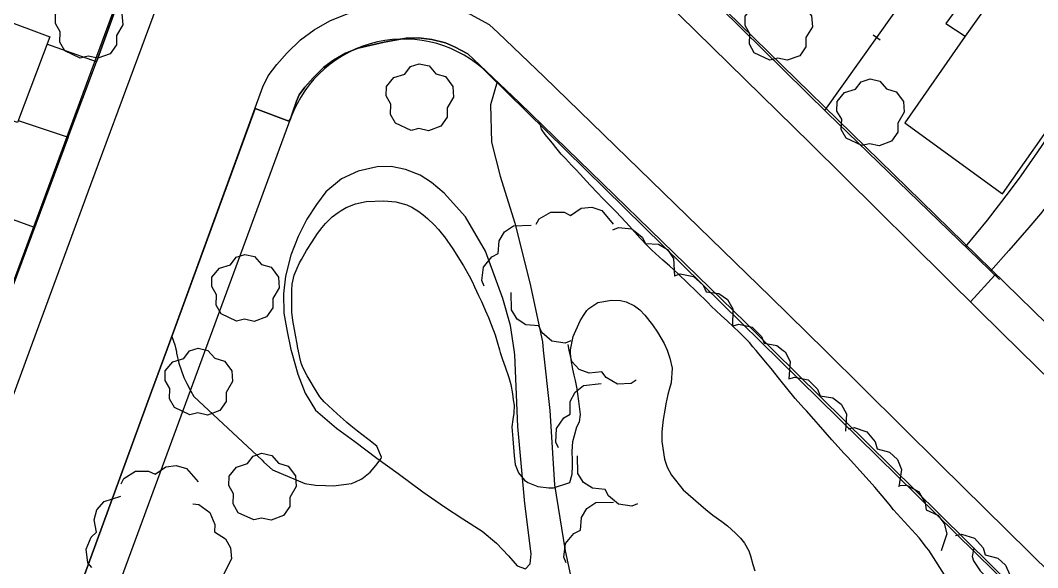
# Model space of a CAD drawing. Extents: x 483350 to 484165, y 4631134 to 4631561.
# Drawn here: x 483947.4 to 484006.6, y 4631484.7 to 4631516.5 of the extents above; entities that cross this region are included whole.
import ezdxf

# ---------------------------------------------------------------- set-up
doc = ezdxf.new("R2010")
doc.units = 0
doc.header["$MEASUREMENT"] = 0
doc.layers.add('1000_corbes', color=35, linetype='Continuous', plot=False)
doc.layers.add('_POUM POLIGON', color=5, linetype='Continuous', lineweight=30)
for name, color, linetype in [('camins', 252, 'Continuous'), ('edificació', 252, 'Continuous'), ('illes', 252, 'Continuous'), ('parcel.les', 252, 'Continuous'), ('topo', 252, 'Continuous'), ('voreres', 252, 'Continuous')]:
    doc.layers.add(name, color=color, linetype=linetype)
doc.layers.add('vegetació_ boscos', color=7, linetype='Continuous', true_color=0x8bb078)
doc.layers.add('vegetació_arbres', color=7, linetype='Continuous', true_color=0x8bb078)

msp = doc.modelspace()

# ---------------------------------------------------------------- linework, layer by layer
at = {"layer": '1000_corbes', "flags": 128}
for points in [[(483990.194, 4631497.33), (483990.003, 4631497.551), (483989.795, 4631497.787), (483989.576, 4631498.022), (483989.232, 4631498.369), (483988.851, 4631498.734), (483988.529, 4631499.035), (483988.157, 4631499.375), (483987.582, 4631499.92), (483987.397, 4631500.097), (483986.725, 4631500.773), (483985.669, 4631501.777), (483985.401, 4631502.023), (483985.143, 4631502.256), (483984.768, 4631502.593), (483984.126, 4631503.171), (483983.858, 4631503.423), (483983.436, 4631503.863), (483983.129, 4631504.209), (483982.812, 4631504.57), (483982.34, 4631505.097), (483982.023, 4631505.426), (483981.542, 4631505.896), (483981.24, 4631506.201), (483980.955, 4631506.5), (483980.553, 4631506.927), (483980.31, 4631507.194), (483979.949, 4631507.595), (483979.703, 4631507.859), (483979.451, 4631508.118), (483979.086, 4631508.507), (483978.848, 4631508.763), (483978.528, 4631509.149), (483978.34, 4631509.388), (483977.908, 4631509.906), (483977.704, 4631510.219), (483977.615, 4631510.514), (483977.58, 4631510.605)], [(483990.194, 4631497.33), (483990.003, 4631497.551), (483989.795, 4631497.787), (483989.576, 4631498.022), (483989.232, 4631498.369), (483988.851, 4631498.734), (483988.529, 4631499.035), (483988.157, 4631499.375), (483987.582, 4631499.92), (483987.397, 4631500.097), (483986.725, 4631500.773), (483985.669, 4631501.777), (483985.401, 4631502.023), (483985.143, 4631502.256), (483984.768, 4631502.593), (483984.126, 4631503.171), (483983.858, 4631503.423), (483983.436, 4631503.863), (483983.129, 4631504.209), (483982.812, 4631504.57), (483982.34, 4631505.097), (483982.023, 4631505.426), (483981.542, 4631505.896), (483981.24, 4631506.201), (483980.955, 4631506.5), (483980.553, 4631506.927), (483980.31, 4631507.194), (483979.949, 4631507.595), (483979.703, 4631507.859), (483979.451, 4631508.118), (483979.086, 4631508.507), (483978.848, 4631508.763), (483978.528, 4631509.149), (483978.34, 4631509.388), (483977.908, 4631509.906), (483977.704, 4631510.219), (483977.615, 4631510.514), (483977.58, 4631510.605)], [(483963.522, 4631497.39), (483963.515, 4631497.425), (483963.489, 4631497.6), (483963.362, 4631498.344), (483963.224, 4631499.076), (483963.17, 4631499.566), (483963.16, 4631499.877), (483963.159, 4631500.318), (483963.16, 4631500.845), (483963.181, 4631501.192), (483963.304, 4631501.722), (483963.47, 4631502.122), (483963.615, 4631502.427), (483963.718, 4631502.631), (483964.017, 4631503.142), (483964.344, 4631503.655), (483964.661, 4631504.139), (483964.921, 4631504.486), (483965.129, 4631504.73), (483965.506, 4631505.101), (483965.849, 4631505.362), (483966.032, 4631505.482), (483966.33, 4631505.645), (483966.867, 4631505.871), (483967.497, 4631506.009), (483968.523, 4631506.049), (483969.218, 4631505.989), (483969.864, 4631505.816), (483970.14, 4631505.68), (483970.547, 4631505.427), (483970.807, 4631505.225), (483971.065, 4631505.009), (483971.449, 4631504.647), (483971.693, 4631504.38), (483971.934, 4631504.086), (483972.047, 4631503.937), (483972.534, 4631503.245), (483973.158, 4631502.253), (483973.482, 4631501.681), (483973.653, 4631501.344), (483973.8, 4631501.029), (483974.035, 4631500.537), (483974.201, 4631500.183), (483974.445, 4631499.63), (483974.613, 4631499.242), (483974.772, 4631498.845), (483974.991, 4631498.239), (483975.111, 4631497.835), (483975.246, 4631497.364)], [(483963.522, 4631497.39), (483963.515, 4631497.425), (483963.489, 4631497.6), (483963.362, 4631498.344), (483963.224, 4631499.076), (483963.17, 4631499.566), (483963.16, 4631499.877), (483963.159, 4631500.318), (483963.16, 4631500.845), (483963.181, 4631501.192), (483963.304, 4631501.722), (483963.47, 4631502.122), (483963.615, 4631502.427), (483963.718, 4631502.631), (483964.017, 4631503.142), (483964.344, 4631503.655), (483964.661, 4631504.139), (483964.921, 4631504.486), (483965.129, 4631504.73), (483965.506, 4631505.101), (483965.849, 4631505.362), (483966.032, 4631505.482), (483966.33, 4631505.645), (483966.867, 4631505.871), (483967.497, 4631506.009), (483968.523, 4631506.049), (483969.218, 4631505.989), (483969.864, 4631505.816), (483970.14, 4631505.68), (483970.547, 4631505.427), (483970.807, 4631505.225), (483971.065, 4631505.009), (483971.449, 4631504.647), (483971.693, 4631504.38), (483971.934, 4631504.086), (483972.047, 4631503.937), (483972.534, 4631503.245), (483973.158, 4631502.253), (483973.482, 4631501.681), (483973.653, 4631501.344), (483973.8, 4631501.029), (483974.035, 4631500.537), (483974.201, 4631500.183), (483974.445, 4631499.63), (483974.613, 4631499.242), (483974.772, 4631498.845), (483974.991, 4631498.239), (483975.111, 4631497.835), (483975.246, 4631497.364)], [(483979.389, 4631497.355), (483979.389, 4631497.379), (483979.53, 4631498.151), (483979.939, 4631499.048), (483980.135, 4631499.367), (483980.335, 4631499.655), (483980.445, 4631499.777), (483980.976, 4631500.116), (483981.77, 4631500.263), (483982.287, 4631500.245), (483982.631, 4631500.166), (483983.116, 4631499.934), (483983.417, 4631499.695), (483983.711, 4631499.387), (483984.154, 4631498.821), (483984.443, 4631498.395), (483984.829, 4631497.735), (483985.008, 4631497.342)], [(483979.389, 4631497.355), (483979.389, 4631497.379), (483979.53, 4631498.151), (483979.939, 4631499.048), (483980.135, 4631499.367), (483980.335, 4631499.655), (483980.445, 4631499.777), (483980.976, 4631500.116), (483981.77, 4631500.263), (483982.287, 4631500.245), (483982.631, 4631500.166), (483983.116, 4631499.934), (483983.417, 4631499.695), (483983.711, 4631499.387), (483984.154, 4631498.821), (483984.443, 4631498.395), (483984.829, 4631497.735), (483985.008, 4631497.342)], [(483956.171, 4631498.154), (483956.351, 4631497.659), (483956.409, 4631497.406)], [(483956.171, 4631498.154), (483956.351, 4631497.659), (483956.409, 4631497.406)], [(483956.409, 4631497.406), (483956.439, 4631497.273), (483956.456, 4631497.166), (483956.579, 4631496.597), (483956.875, 4631495.766), (483957.041, 4631495.412), (483957.274, 4631494.966), (483957.458, 4631494.644), (483961.427, 4631490.952), (483961.538, 4631490.83), (483962.029, 4631490.383), (483963.92, 4631489.59), (483964.537, 4631489.486), (483965.115, 4631489.471), (483965.578, 4631489.459), (483966.633, 4631489.59), (483966.836, 4631489.672), (483967.233, 4631489.863), (483967.712, 4631490.25), (483967.829, 4631490.381), (483968.048, 4631490.636), (483968.358, 4631491.04), (483968.391, 4631491.113), (483968.105, 4631491.763), (483967.635, 4631492.138), (483967.24, 4631492.44), (483966.98, 4631492.642), (483966.602, 4631492.939), (483966.368, 4631493.134), (483966.142, 4631493.337), (483965.803, 4631493.642), (483965.039, 4631494.336), (483964.788, 4631494.643), (483964.484, 4631495.142), (483964.221, 4631495.568), (483964.047, 4631495.853), (483963.82, 4631496.294), (483963.708, 4631496.6), (483963.62, 4631496.921), (483963.522, 4631497.39)], [(483956.409, 4631497.406), (483956.439, 4631497.273), (483956.456, 4631497.166), (483956.579, 4631496.597), (483956.875, 4631495.766), (483957.041, 4631495.412), (483957.274, 4631494.966), (483957.458, 4631494.644), (483961.427, 4631490.952), (483961.538, 4631490.83), (483962.029, 4631490.383), (483963.92, 4631489.59), (483964.537, 4631489.486), (483965.115, 4631489.471), (483965.578, 4631489.459), (483966.633, 4631489.59), (483966.836, 4631489.672), (483967.233, 4631489.863), (483967.712, 4631490.25), (483967.829, 4631490.381), (483968.048, 4631490.636), (483968.358, 4631491.04), (483968.391, 4631491.113), (483968.105, 4631491.763), (483967.635, 4631492.138), (483967.24, 4631492.44), (483966.98, 4631492.642), (483966.602, 4631492.939), (483966.368, 4631493.134), (483966.142, 4631493.337), (483965.803, 4631493.642), (483965.039, 4631494.336), (483964.788, 4631494.643), (483964.484, 4631495.142), (483964.221, 4631495.568), (483964.047, 4631495.853), (483963.82, 4631496.294), (483963.708, 4631496.6), (483963.62, 4631496.921), (483963.522, 4631497.39)], [(483975.246, 4631497.364), (483975.288, 4631497.218), (483975.429, 4631496.801), (483975.584, 4631496.376), (483975.801, 4631495.755), (483975.904, 4631495.361), (483976.001, 4631494.806), (483976.056, 4631494.454), (483976.095, 4631494.145), (483976.091, 4631493.68), (483976.025, 4631493.314), (483975.974, 4631492.887), (483976.033, 4631492.199), (483976.108, 4631491.194), (483976.171, 4631490.691)], [(483975.246, 4631497.364), (483975.288, 4631497.218), (483975.429, 4631496.801), (483975.584, 4631496.376), (483975.801, 4631495.755), (483975.904, 4631495.361), (483976.001, 4631494.806), (483976.056, 4631494.454), (483976.095, 4631494.145), (483976.091, 4631493.68), (483976.025, 4631493.314), (483975.974, 4631492.887), (483976.033, 4631492.199), (483976.108, 4631491.194), (483976.171, 4631490.691)], [(483976.171, 4631490.691), (483976.355, 4631490.213), (483976.709, 4631489.781), (483976.895, 4631489.641), (483977.475, 4631489.425), (483978.131, 4631489.34), (483978.389, 4631489.329), (483979.352, 4631489.657), (483979.486, 4631490.139), (483979.501, 4631490.61), (483979.491, 4631490.947), (483979.476, 4631491.456), (483979.516, 4631492.039), (483979.608, 4631492.392), (483979.758, 4631492.881), (483979.901, 4631493.183), (483979.973, 4631493.598), (483979.928, 4631493.907), (483979.869, 4631494.391), (483979.816, 4631494.81), (483979.772, 4631495.108), (483979.676, 4631495.582), (483979.597, 4631495.9), (483979.517, 4631496.236), (483979.426, 4631496.786), (483979.391, 4631497.184), (483979.389, 4631497.355)], [(483976.171, 4631490.691), (483976.355, 4631490.213), (483976.709, 4631489.781), (483976.895, 4631489.641), (483977.475, 4631489.425), (483978.131, 4631489.34), (483978.389, 4631489.329), (483979.352, 4631489.657), (483979.486, 4631490.139), (483979.501, 4631490.61), (483979.491, 4631490.947), (483979.476, 4631491.456), (483979.516, 4631492.039), (483979.608, 4631492.392), (483979.758, 4631492.881), (483979.901, 4631493.183), (483979.973, 4631493.598), (483979.928, 4631493.907), (483979.869, 4631494.391), (483979.816, 4631494.81), (483979.772, 4631495.108), (483979.676, 4631495.582), (483979.597, 4631495.9), (483979.517, 4631496.236), (483979.426, 4631496.786), (483979.391, 4631497.184), (483979.389, 4631497.355)], [(483985.008, 4631497.342), (483985.03, 4631497.295), (483985.174, 4631496.875), (483985.297, 4631496.307), (483985.251, 4631495.455), (483985.153, 4631495.118), (483985.055, 4631494.77), (483984.939, 4631494.218), (483984.874, 4631493.852), (483984.786, 4631493.312), (483984.739, 4631492.961), (483984.707, 4631492.602), (483984.702, 4631492.036), (483984.849, 4631491.015), (483985.021, 4631490.548), (483985.261, 4631490.079), (483985.941, 4631489.214), (483987.261, 4631488.069), (483987.674, 4631487.756), (483988.198, 4631487.37), (483988.52, 4631487.118), (483988.984, 4631486.7), (483989.277, 4631486.404), (483989.516, 4631486.108), (483989.769, 4631485.671), (483989.869, 4631485.376), (483989.995, 4631484.875), (483990.113, 4631484.511)], [(483985.008, 4631497.342), (483985.03, 4631497.295), (483985.174, 4631496.875), (483985.297, 4631496.307), (483985.251, 4631495.455), (483985.153, 4631495.118), (483985.055, 4631494.77), (483984.939, 4631494.218), (483984.874, 4631493.852), (483984.786, 4631493.312), (483984.739, 4631492.961), (483984.707, 4631492.602), (483984.702, 4631492.036), (483984.849, 4631491.015), (483985.021, 4631490.548), (483985.261, 4631490.079), (483985.941, 4631489.214), (483987.261, 4631488.069), (483987.674, 4631487.756), (483988.198, 4631487.37), (483988.52, 4631487.118), (483988.984, 4631486.7), (483989.277, 4631486.404), (483989.516, 4631486.108), (483989.769, 4631485.671), (483989.869, 4631485.376), (483989.995, 4631484.875), (483990.113, 4631484.511)], [(483992.975, 4631493.977), (483992.469, 4631494.539), (483991.576, 4631495.64), (483991.07, 4631496.279), (483990.734, 4631496.678), (483990.272, 4631497.24), (483990.194, 4631497.33)], [(483992.975, 4631493.977), (483992.469, 4631494.539), (483991.576, 4631495.64), (483991.07, 4631496.279), (483990.734, 4631496.678), (483990.272, 4631497.24), (483990.194, 4631497.33)], [(484002.202, 4631482.633), (484000.24, 4631485.702), (484000.115, 4631485.874), (483999.675, 4631486.426), (483998.19, 4631488.059), (483997.938, 4631488.383), (483997.528, 4631488.871), (483997.094, 4631489.369), (483996.763, 4631489.743), (483996.224, 4631490.341), (483995.869, 4631490.735), (483995.508, 4631491.136), (483995.319, 4631491.338), (483994.599, 4631492.122), (483993.824, 4631493.019), (483993.555, 4631493.342), (483993.128, 4631493.812), (483992.975, 4631493.977)], [(484002.202, 4631482.633), (484000.24, 4631485.702), (484000.115, 4631485.874), (483999.675, 4631486.426), (483998.19, 4631488.059), (483997.938, 4631488.383), (483997.528, 4631488.871), (483997.094, 4631489.369), (483996.763, 4631489.743), (483996.224, 4631490.341), (483995.869, 4631490.735), (483995.508, 4631491.136), (483995.319, 4631491.338), (483994.599, 4631492.122), (483993.824, 4631493.019), (483993.555, 4631493.342), (483993.128, 4631493.812), (483992.975, 4631493.977)], [(484002.857, 4631485.839), (484002.762, 4631485.333), (484002.837, 4631485.082), (484003.23, 4631484.513), (484004.28, 4631483.503), (484004.624, 4631483.193), (484005.142, 4631482.727), (484005.498, 4631482.406), (484005.867, 4631482.074), (484006.408, 4631481.581), (484006.73, 4631481.275)], [(484002.857, 4631485.839), (484002.762, 4631485.333), (484002.837, 4631485.082), (484003.23, 4631484.513), (484004.28, 4631483.503), (484004.624, 4631483.193), (484005.142, 4631482.727), (484005.498, 4631482.406), (484005.867, 4631482.074), (484006.408, 4631481.581), (484006.73, 4631481.275)]]:
    msp.add_lwpolyline(points, dxfattribs=at)
at = {"layer": '_POUM POLIGON'}
for p, q in [((484030.596, 4631475.914), (483947.676, 4631556.959)), ((483933.241, 4631464.283), (483957.637, 4631530.215)), ((484026.89, 4631462.048), (483974.581, 4631513.454)), ((483963.107, 4631510.884), (483951.741, 4631480.068))]:
    msp.add_line(p, q, dxfattribs=at)
msp.add_arc((483969.674, 4631508.461), 7, 45.49899, 159.75452, dxfattribs=at)
at = {"layer": 'camins', "flags": 128}
for points in [[(484002.378, 4631503.367), (484003.666, 4631504.914), (484004.933, 4631506.578), (484005.611, 4631507.496), (484006.592, 4631508.899), (484007.561, 4631510.31), (484008.735, 4631512.007), (484009.721, 4631513.383), (484010.806, 4631514.899), (484011.902, 4631516.467)], [(484002.378, 4631503.367), (484003.666, 4631504.914), (484004.933, 4631506.578), (484005.611, 4631507.496), (484006.592, 4631508.899), (484007.561, 4631510.31), (484008.735, 4631512.007), (484009.721, 4631513.383), (484010.806, 4631514.899), (484011.902, 4631516.467)], [(484013.8, 4631515.098), (484012.968, 4631513.912), (484012.136, 4631512.725), (484011.736, 4631512.162), (484011.128, 4631511.325), (484010.52, 4631510.487), (484009.563, 4631509.145), (484008.607, 4631507.801), (484007.382, 4631506.111), (484006.744, 4631505.285), (484006.074, 4631504.485), (484004.895, 4631503.146), (484003.843, 4631501.951)], [(484013.8, 4631515.098), (484012.968, 4631513.912), (484012.136, 4631512.725), (484011.736, 4631512.162), (484011.128, 4631511.325), (484010.52, 4631510.487), (484009.563, 4631509.145), (484008.607, 4631507.801), (484007.382, 4631506.111), (484006.744, 4631505.285), (484006.074, 4631504.485), (484004.895, 4631503.146), (484003.843, 4631501.951)]]:
    msp.add_lwpolyline(points, dxfattribs=at)
at = {"layer": 'edificació', "flags": 128}
for points in [[(484001.233, 4631516.37), (484002.353, 4631515.624), (483998.844, 4631510.58), (484004.53, 4631506.446), (484011.944, 4631516.999), (484011.243, 4631517.404), (484015.864, 4631523.971), (484009.867, 4631528.154), (484001.233, 4631516.37)], [(484001.233, 4631516.37), (484002.353, 4631515.624), (483998.844, 4631510.58), (484004.53, 4631506.446), (484011.944, 4631516.999), (484011.243, 4631517.404), (484015.864, 4631523.971), (484009.867, 4631528.154), (484001.233, 4631516.37)], [(483941.821, 4631509.431), (483928.505, 4631514.273), (483931.477, 4631522.19), (483949.066, 4631515.589), (483947.183, 4631510.604), (483942.764, 4631512.14), (483941.821, 4631509.431)], [(483941.821, 4631509.431), (483928.505, 4631514.273), (483931.477, 4631522.19), (483949.066, 4631515.589), (483947.183, 4631510.604), (483942.764, 4631512.14), (483941.821, 4631509.431)], [(484011.243, 4631517.404), (484006.182, 4631521.014), (484002.353, 4631515.624)], [(484011.243, 4631517.404), (484006.182, 4631521.014), (484002.353, 4631515.624)]]:
    msp.add_lwpolyline(points, dxfattribs=at)
at = {"layer": 'illes', "flags": 128}
for points in [[(483945.536, 4631497.431), (483950.142, 4631509.744), (483951.788, 4631514.13), (483952.991, 4631517.439)], [(483945.536, 4631497.431), (483950.142, 4631509.744), (483951.788, 4631514.13), (483952.991, 4631517.439)], [(484009.806, 4631478.984), (483999.438, 4631489.212), (483991.211, 4631497.328), (483989.566, 4631498.951), (483976.386, 4631511.765), (483973.73, 4631514.29), (483973.404, 4631514.597), (483972.639, 4631515.009), (483972.104, 4631515.24), (483971.309, 4631515.43), (483970.531, 4631515.526), (483969.826, 4631515.507), (483968.527, 4631515.271), (483967.023, 4631514.921), (483966.29, 4631514.626), (483965.59, 4631514.223), (483965.019, 4631513.814), (483964.405, 4631513.208), (483963.919, 4631512.658), (483963.584, 4631512.216), (483963.424, 4631511.849), (483963.193, 4631511.154), (483963.084, 4631510.822), (483962.98, 4631510.678), (483961.02, 4631511.415), (483955.898, 4631497.407), (483955.001, 4631494.954), (483950.722, 4631483.256)], [(484009.806, 4631478.984), (483999.438, 4631489.212), (483991.211, 4631497.328), (483989.566, 4631498.951), (483976.386, 4631511.765), (483973.73, 4631514.29), (483973.404, 4631514.597), (483972.639, 4631515.009), (483972.104, 4631515.24), (483971.309, 4631515.43), (483970.531, 4631515.526), (483969.826, 4631515.507), (483968.527, 4631515.271), (483967.023, 4631514.921), (483966.29, 4631514.626), (483965.59, 4631514.223), (483965.019, 4631513.814), (483964.405, 4631513.208), (483963.919, 4631512.658), (483963.584, 4631512.216), (483963.424, 4631511.849), (483963.193, 4631511.154), (483963.084, 4631510.822), (483962.98, 4631510.678), (483961.02, 4631511.415), (483955.898, 4631497.407), (483955.001, 4631494.954), (483950.722, 4631483.256)]]:
    msp.add_lwpolyline(points, dxfattribs=at)
at = {"layer": 'parcel.les', "flags": 128}
for points in [[(483948.602, 4631556.991), (483951.531, 4631553.191), (483953.597, 4631551.068), (483958.991, 4631545.904), (483962.416, 4631542.319), (483968.894, 4631536.159), (483974.21, 4631530.86), (483984.02, 4631521.204), (483988.106, 4631517.288), (483994.336, 4631511.14), (484004.351, 4631501.46)], [(483948.602, 4631556.991), (483951.531, 4631553.191), (483953.597, 4631551.068), (483958.991, 4631545.904), (483962.416, 4631542.319), (483968.894, 4631536.159), (483974.21, 4631530.86), (483984.02, 4631521.204), (483988.106, 4631517.288), (483994.336, 4631511.14), (484004.351, 4631501.46)], [(483917.027, 4631506.143), (483920.004, 4631514.71), (483929.871, 4631542.67), (483931.173, 4631546.352), (483931.499, 4631547.18), (483931.855, 4631547.778), (483932.373, 4631548.426), (483932.742, 4631548.729), (483933.103, 4631548.926), (483933.803, 4631549.214), (483934.652, 4631549.432), (483935.848, 4631549.619), (483937.037, 4631549.636), (483937.389, 4631549.558), (483937.828, 4631549.355), (483938.457, 4631549.014), (483939.33, 4631548.309), (483940.198, 4631547.468), (483944.021, 4631543.476), (483957.637, 4631530.215), (483952.991, 4631517.439), (483951.788, 4631514.13), (483948.901, 4631515.153)], [(483917.027, 4631506.143), (483920.004, 4631514.71), (483929.871, 4631542.67), (483931.173, 4631546.352), (483931.499, 4631547.18), (483931.855, 4631547.778), (483932.373, 4631548.426), (483932.742, 4631548.729), (483933.103, 4631548.926), (483933.803, 4631549.214), (483934.652, 4631549.432), (483935.848, 4631549.619), (483937.037, 4631549.636), (483937.389, 4631549.558), (483937.828, 4631549.355), (483938.457, 4631549.014), (483939.33, 4631548.309), (483940.198, 4631547.468), (483944.021, 4631543.476), (483957.637, 4631530.215), (483952.991, 4631517.439), (483951.788, 4631514.13), (483948.901, 4631515.153)], [(484011.416, 4631535.521), (483994.171, 4631511.302)], [(484011.416, 4631535.521), (483994.171, 4631511.302)], [(483997.002, 4631515.708), (483997.409, 4631515.418)], [(483997.002, 4631515.708), (483997.409, 4631515.418)], [(483948.178, 4631504.493), (483920.012, 4631514.734)], [(483948.178, 4631504.493), (483920.012, 4631514.734)], [(483947.225, 4631510.714), (483950.142, 4631509.744), (483945.536, 4631497.431)], [(483947.225, 4631510.714), (483950.142, 4631509.744), (483945.536, 4631497.431)]]:
    msp.add_lwpolyline(points, dxfattribs=at)
at = {"layer": 'topo', "flags": 128}
for points in [[(483975.116, 4631512.972), (483974.718, 4631511.626), (483974.784, 4631509.463), (483975.293, 4631507.47), (483976.141, 4631504.742), (483977.015, 4631501.264), (483977.749, 4631497.836), (483977.799, 4631497.358)], [(483975.116, 4631512.972), (483974.718, 4631511.626), (483974.784, 4631509.463), (483975.293, 4631507.47), (483976.141, 4631504.742), (483977.015, 4631501.264), (483977.749, 4631497.836), (483977.799, 4631497.358)], [(483975.45, 4631500.363), (483974.431, 4631503.117), (483973.27, 4631505.104), (483972.025, 4631506.483), (483971.293, 4631507.105), (483970.634, 4631507.532), (483969.769, 4631507.874), (483968.953, 4631508.033), (483968.121, 4631508.017), (483967.027, 4631507.77), (483966.045, 4631507.32), (483965.147, 4631506.567), (483964.607, 4631505.837), (483964.032, 4631504.982), (483963.538, 4631503.968), (483963.1, 4631502.871), (483962.798, 4631501.663), (483962.685, 4631500.629), (483962.693, 4631499.502), (483962.888, 4631498.439), (483963.109, 4631497.391)], [(483975.45, 4631500.363), (483974.431, 4631503.117), (483973.27, 4631505.104), (483972.025, 4631506.483), (483971.293, 4631507.105), (483970.634, 4631507.532), (483969.769, 4631507.874), (483968.953, 4631508.033), (483968.121, 4631508.017), (483967.027, 4631507.77), (483966.045, 4631507.32), (483965.147, 4631506.567), (483964.607, 4631505.837), (483964.032, 4631504.982), (483963.538, 4631503.968), (483963.1, 4631502.871), (483962.798, 4631501.663), (483962.685, 4631500.629), (483962.693, 4631499.502), (483962.888, 4631498.439), (483963.109, 4631497.391)], [(483976.108, 4631497.362), (483975.899, 4631498.781), (483975.45, 4631500.363)], [(483976.108, 4631497.362), (483975.899, 4631498.781), (483975.45, 4631500.363)], [(483963.109, 4631497.391), (483963.152, 4631497.19), (483963.511, 4631495.951), (483963.934, 4631494.843), (483964.539, 4631493.852), (483965.766, 4631492.812), (483966.821, 4631492.035), (483968.117, 4631491.072), (483969.357, 4631490.165), (483970.795, 4631489.096), (483972.056, 4631488.225), (483973.109, 4631487.529), (483974.24, 4631486.818), (483975.075, 4631486.114), (483975.768, 4631485.377), (483976.283, 4631484.801), (483976.757, 4631484.622), (483977.039, 4631484.906), (483977.099, 4631485.504), (483976.718, 4631488.435), (483976.322, 4631492.909), (483976.149, 4631497.086), (483976.108, 4631497.362)], [(483963.109, 4631497.391), (483963.152, 4631497.19), (483963.511, 4631495.951), (483963.934, 4631494.843), (483964.539, 4631493.852), (483965.766, 4631492.812), (483966.821, 4631492.035), (483968.117, 4631491.072), (483969.357, 4631490.165), (483970.795, 4631489.096), (483972.056, 4631488.225), (483973.109, 4631487.529), (483974.24, 4631486.818), (483975.075, 4631486.114), (483975.768, 4631485.377), (483976.283, 4631484.801), (483976.757, 4631484.622), (483977.039, 4631484.906), (483977.099, 4631485.504), (483976.718, 4631488.435), (483976.322, 4631492.909), (483976.149, 4631497.086), (483976.108, 4631497.362)], [(483977.799, 4631497.358), (483978.172, 4631493.833), (483978.45, 4631489.503), (483979.075, 4631485.667), (483979.788, 4631482.345), (483980.783, 4631479.888), (483981.571, 4631478.802), (483982.393, 4631477.922), (483983.527, 4631477.089), (483984.925, 4631476.298), (483986.411, 4631475.665), (483987.746, 4631475.486), (483989.146, 4631475.69), (483990.443, 4631475.641), (483991.717, 4631475.388), (483993.007, 4631474.969), (483994.065, 4631474.409), (483995.047, 4631473.875), (483996.316, 4631472.904)], [(483977.799, 4631497.358), (483978.172, 4631493.833), (483978.45, 4631489.503), (483979.075, 4631485.667), (483979.788, 4631482.345), (483980.783, 4631479.888), (483981.571, 4631478.802), (483982.393, 4631477.922), (483983.527, 4631477.089), (483984.925, 4631476.298), (483986.411, 4631475.665), (483987.746, 4631475.486), (483989.146, 4631475.69), (483990.443, 4631475.641), (483991.717, 4631475.388), (483993.007, 4631474.969), (483994.065, 4631474.409), (483995.047, 4631473.875), (483996.316, 4631472.904)]]:
    msp.add_lwpolyline(points, dxfattribs=at)
at = {"layer": 'vegetació_ boscos', "flags": 128}
for points in [[(483977.391, 4631504.675), (483977.566, 4631504.987), (483978.248, 4631505.39), (483979.009, 4631505.373), (483979.393, 4631505.195), (483980.012, 4631505.609), (483980.619, 4631505.675), (483981.216, 4631505.476), (483981.873, 4631504.692)], [(483977.391, 4631504.675), (483977.566, 4631504.987), (483978.248, 4631505.39), (483979.009, 4631505.373), (483979.393, 4631505.195), (483980.012, 4631505.609), (483980.619, 4631505.675), (483981.216, 4631505.476), (483981.873, 4631504.692)], [(483974.36, 4631501.072), (483974.22, 4631501.401), (483974.318, 4631502.187), (483974.796, 4631502.778), (483975.172, 4631502.974), (483975.222, 4631503.717), (483975.541, 4631504.238), (483976.064, 4631504.588), (483977.086, 4631504.63)], [(483974.36, 4631501.072), (483974.22, 4631501.401), (483974.318, 4631502.187), (483974.796, 4631502.778), (483975.172, 4631502.974), (483975.222, 4631503.717), (483975.541, 4631504.238), (483976.064, 4631504.588), (483977.086, 4631504.63)], [(483981.845, 4631504.35), (483982.173, 4631504.495), (483982.96, 4631504.405), (483983.557, 4631503.933), (483983.756, 4631503.559), (483984.499, 4631503.517), (483985.025, 4631503.204), (483985.381, 4631502.685), (483985.433, 4631501.664)], [(483981.845, 4631504.35), (483982.173, 4631504.495), (483982.96, 4631504.405), (483983.557, 4631503.933), (483983.756, 4631503.559), (483984.499, 4631503.517), (483985.025, 4631503.204), (483985.381, 4631502.685), (483985.433, 4631501.664)], [(483985.437, 4631501.669), (483985.775, 4631501.789), (483986.553, 4631501.642), (483987.114, 4631501.129), (483987.286, 4631500.741), (483988.024, 4631500.645), (483988.525, 4631500.294), (483988.842, 4631499.751), (483988.82, 4631498.729)], [(483985.437, 4631501.669), (483985.775, 4631501.789), (483986.553, 4631501.642), (483987.114, 4631501.129), (483987.286, 4631500.741), (483988.024, 4631500.645), (483988.525, 4631500.294), (483988.842, 4631499.751), (483988.82, 4631498.729)], [(483979.411, 4631497.896), (483979.078, 4631497.764), (483978.295, 4631497.883), (483977.717, 4631498.377), (483977.531, 4631498.758), (483976.79, 4631498.828), (483976.277, 4631499.161), (483975.941, 4631499.693), (483975.927, 4631500.715)], [(483979.411, 4631497.896), (483979.078, 4631497.764), (483978.295, 4631497.883), (483977.717, 4631498.377), (483977.531, 4631498.758), (483976.79, 4631498.828), (483976.277, 4631499.161), (483975.941, 4631499.693), (483975.927, 4631500.715)], [(483988.847, 4631498.758), (483989.189, 4631498.864), (483989.961, 4631498.683), (483990.499, 4631498.145), (483990.653, 4631497.751), (483991.387, 4631497.623), (483991.773, 4631497.327)], [(483988.847, 4631498.758), (483989.189, 4631498.864), (483989.961, 4631498.683), (483990.499, 4631498.145), (483990.653, 4631497.751), (483991.387, 4631497.623), (483991.773, 4631497.327)], [(483979.314, 4631497.355), (483979.242, 4631497.689)], [(483979.314, 4631497.355), (483979.242, 4631497.689)], [(483983.214, 4631495.613), (483982.914, 4631495.418), (483982.123, 4631495.38), (483981.458, 4631495.75), (483981.201, 4631496.088), (483980.461, 4631496.01), (483979.892, 4631496.234), (483979.458, 4631496.69), (483979.314, 4631497.355)], [(483983.214, 4631495.613), (483982.914, 4631495.418), (483982.123, 4631495.38), (483981.458, 4631495.75), (483981.201, 4631496.088), (483980.461, 4631496.01), (483979.892, 4631496.234), (483979.458, 4631496.69), (483979.314, 4631497.355)], [(483991.773, 4631497.327), (483991.872, 4631497.251), (483992.165, 4631496.694), (483992.099, 4631495.674)], [(483991.773, 4631497.327), (483991.872, 4631497.251), (483992.165, 4631496.694), (483992.099, 4631495.674)], [(483992.102, 4631495.677), (483992.443, 4631495.787), (483993.217, 4631495.615), (483993.761, 4631495.084), (483993.92, 4631494.691), (483994.655, 4631494.572), (483995.145, 4631494.206), (483995.445, 4631493.653), (483995.391, 4631492.632)], [(483992.102, 4631495.677), (483992.443, 4631495.787), (483993.217, 4631495.615), (483993.761, 4631495.084), (483993.92, 4631494.691), (483994.655, 4631494.572), (483995.145, 4631494.206), (483995.445, 4631493.653), (483995.391, 4631492.632)], [(483978.683, 4631491.675), (483978.521, 4631491.994), (483978.567, 4631492.785), (483979.004, 4631493.407), (483979.367, 4631493.627), (483979.367, 4631494.371), (483979.651, 4631494.913), (483980.149, 4631495.298), (483981.166, 4631495.407)], [(483978.683, 4631491.675), (483978.521, 4631491.994), (483978.567, 4631492.785), (483979.004, 4631493.407), (483979.367, 4631493.627), (483979.367, 4631494.371), (483979.651, 4631494.913), (483980.149, 4631495.298), (483981.166, 4631495.407)], [(483995.541, 4631492.777), (483995.891, 4631492.85), (483996.643, 4631492.598), (483997.128, 4631492.013), (483997.245, 4631491.605), (483997.963, 4631491.41), (483998.412, 4631490.994), (483998.652, 4631490.413), (483998.491, 4631489.403)], [(483995.541, 4631492.777), (483995.891, 4631492.85), (483996.643, 4631492.598), (483997.128, 4631492.013), (483997.245, 4631491.605), (483997.963, 4631491.41), (483998.412, 4631490.994), (483998.652, 4631490.413), (483998.491, 4631489.403)], [(483983.292, 4631488.402), (483982.96, 4631488.267), (483982.176, 4631488.38), (483981.594, 4631488.869), (483981.405, 4631489.248), (483980.663, 4631489.312), (483980.148, 4631489.64), (483979.807, 4631490.169), (483979.784, 4631491.192)], [(483983.292, 4631488.402), (483982.96, 4631488.267), (483982.176, 4631488.38), (483981.594, 4631488.869), (483981.405, 4631489.248), (483980.663, 4631489.312), (483980.148, 4631489.64), (483979.807, 4631490.169), (483979.784, 4631491.192)], [(483953.223, 4631489.565), (483953.39, 4631489.882), (483954.063, 4631490.3), (483954.824, 4631490.301), (483955.212, 4631490.131), (483955.821, 4631490.56), (483956.427, 4631490.64), (483957.028, 4631490.455), (483957.703, 4631489.687)], [(483953.223, 4631489.565), (483953.39, 4631489.882), (483954.063, 4631490.3), (483954.824, 4631490.301), (483955.212, 4631490.131), (483955.821, 4631490.56), (483956.427, 4631490.64), (483957.028, 4631490.455), (483957.703, 4631489.687)], [(483998.585, 4631489.472), (483998.943, 4631489.489), (483999.646, 4631489.123), (484000.034, 4631488.469), (484000.086, 4631488.048), (484000.765, 4631487.743), (484001.143, 4631487.263), (484001.289, 4631486.651), (484000.972, 4631485.678)], [(483998.585, 4631489.472), (483998.943, 4631489.489), (483999.646, 4631489.123), (484000.034, 4631488.469), (484000.086, 4631488.048), (484000.765, 4631487.743), (484001.143, 4631487.263), (484001.289, 4631486.651), (484000.972, 4631485.678)], [(483951.515, 4631484.7), (483951.292, 4631484.98), (483951.179, 4631485.765), (483951.485, 4631486.461), (483951.796, 4631486.749), (483951.648, 4631487.478), (483951.818, 4631488.066), (483952.23, 4631488.541), (483953.205, 4631488.851)], [(483951.515, 4631484.7), (483951.292, 4631484.98), (483951.179, 4631485.765), (483951.485, 4631486.461), (483951.796, 4631486.749), (483951.648, 4631487.478), (483951.818, 4631488.066), (483952.23, 4631488.541), (483953.205, 4631488.851)], [(483957.401, 4631488.411), (483957.757, 4631488.373), (483958.396, 4631487.905), (483958.68, 4631487.2), (483958.668, 4631486.776), (483959.292, 4631486.371), (483959.593, 4631485.838), (483959.644, 4631485.211), (483959.183, 4631484.298)], [(483957.401, 4631488.411), (483957.757, 4631488.373), (483958.396, 4631487.905), (483958.68, 4631487.2), (483958.668, 4631486.776), (483959.292, 4631486.371), (483959.593, 4631485.838), (483959.644, 4631485.211), (483959.183, 4631484.298)], [(483979.124, 4631484.98), (483978.987, 4631485.311), (483979.094, 4631486.096), (483979.579, 4631486.682), (483979.957, 4631486.873), (483980.015, 4631487.616), (483980.34, 4631488.134), (483980.867, 4631488.478), (483981.889, 4631488.508)], [(483979.124, 4631484.98), (483978.987, 4631485.311), (483979.094, 4631486.096), (483979.579, 4631486.682), (483979.957, 4631486.873), (483980.015, 4631487.616), (483980.34, 4631488.134), (483980.867, 4631488.478), (483981.889, 4631488.508)], [(484001.805, 4631486.569), (484002.154, 4631486.649), (484002.91, 4631486.413), (484003.407, 4631485.837), (484003.533, 4631485.432), (484004.255, 4631485.251), (484004.711, 4631484.844), (484004.963, 4631484.267), (484004.822, 4631483.255)], [(484001.805, 4631486.569), (484002.154, 4631486.649), (484002.91, 4631486.413), (484003.407, 4631485.837), (484003.533, 4631485.432), (484004.255, 4631485.251), (484004.711, 4631484.844), (484004.963, 4631484.267), (484004.822, 4631483.255)]]:
    msp.add_lwpolyline(points, dxfattribs=at)
at = {"layer": 'vegetació_arbres', "flags": 128}
for points in [[(483950.846, 4631514.35), (483949.938, 4631514.774), (483949.656, 4631515.282), (483949.678, 4631515.88), (483949.402, 4631516.36), (483949.41, 4631516.908), (483949.842, 4631517.43), (483950.482, 4631517.628), (483950.81, 4631518.068), (483951.326, 4631518.234), (483951.894, 4631518.104), (483952.286, 4631517.65), (483952.848, 4631517.484), (483953.274, 4631516.916), (483953.322, 4631516.29), (483952.946, 4631515.66), (483952.946, 4631515.124), (483952.582, 4631514.604), (483951.858, 4631514.336), (483951.304, 4631514.46), (483950.846, 4631514.35)], [(483950.846, 4631514.35), (483949.938, 4631514.774), (483949.656, 4631515.282), (483949.678, 4631515.88), (483949.402, 4631516.36), (483949.41, 4631516.908), (483949.842, 4631517.43), (483950.482, 4631517.628), (483950.81, 4631518.068), (483951.326, 4631518.234), (483951.894, 4631518.104), (483952.286, 4631517.65), (483952.848, 4631517.484), (483953.274, 4631516.916), (483953.322, 4631516.29), (483952.946, 4631515.66), (483952.946, 4631515.124), (483952.582, 4631514.604), (483951.858, 4631514.336), (483951.304, 4631514.46), (483950.846, 4631514.35)], [(483990.993, 4631514.234), (483990.085, 4631514.658), (483989.803, 4631515.166), (483989.825, 4631515.764), (483989.549, 4631516.244), (483989.557, 4631516.792), (483989.989, 4631517.314), (483990.629, 4631517.512), (483990.957, 4631517.952), (483991.473, 4631518.118), (483992.041, 4631517.988), (483992.433, 4631517.534), (483992.995, 4631517.368), (483993.421, 4631516.8), (483993.469, 4631516.174), (483993.093, 4631515.544), (483993.093, 4631515.008), (483992.729, 4631514.488), (483992.005, 4631514.22), (483991.451, 4631514.344), (483990.993, 4631514.234)], [(483990.993, 4631514.234), (483990.085, 4631514.658), (483989.803, 4631515.166), (483989.825, 4631515.764), (483989.549, 4631516.244), (483989.557, 4631516.792), (483989.989, 4631517.314), (483990.629, 4631517.512), (483990.957, 4631517.952), (483991.473, 4631518.118), (483992.041, 4631517.988), (483992.433, 4631517.534), (483992.995, 4631517.368), (483993.421, 4631516.8), (483993.469, 4631516.174), (483993.093, 4631515.544), (483993.093, 4631515.008), (483992.729, 4631514.488), (483992.005, 4631514.22), (483991.451, 4631514.344), (483990.993, 4631514.234)], [(483970.101, 4631510.137), (483969.193, 4631510.561), (483968.911, 4631511.069), (483968.933, 4631511.667), (483968.657, 4631512.147), (483968.665, 4631512.695), (483969.097, 4631513.217), (483969.737, 4631513.415), (483970.065, 4631513.855), (483970.581, 4631514.021), (483971.149, 4631513.891), (483971.541, 4631513.437), (483972.103, 4631513.271), (483972.529, 4631512.703), (483972.577, 4631512.077), (483972.201, 4631511.447), (483972.201, 4631510.911), (483971.837, 4631510.391), (483971.113, 4631510.123), (483970.559, 4631510.247), (483970.101, 4631510.137)], [(483970.101, 4631510.137), (483969.193, 4631510.561), (483968.911, 4631511.069), (483968.933, 4631511.667), (483968.657, 4631512.147), (483968.665, 4631512.695), (483969.097, 4631513.217), (483969.737, 4631513.415), (483970.065, 4631513.855), (483970.581, 4631514.021), (483971.149, 4631513.891), (483971.541, 4631513.437), (483972.103, 4631513.271), (483972.529, 4631512.703), (483972.577, 4631512.077), (483972.201, 4631511.447), (483972.201, 4631510.911), (483971.837, 4631510.391), (483971.113, 4631510.123), (483970.559, 4631510.247), (483970.101, 4631510.137)], [(483996.34, 4631509.257), (483995.432, 4631509.681), (483995.15, 4631510.189), (483995.172, 4631510.787), (483994.896, 4631511.267), (483994.904, 4631511.815), (483995.336, 4631512.337), (483995.976, 4631512.535), (483996.304, 4631512.975), (483996.82, 4631513.141), (483997.388, 4631513.011), (483997.78, 4631512.557), (483998.342, 4631512.391), (483998.768, 4631511.823), (483998.816, 4631511.197), (483998.44, 4631510.567), (483998.44, 4631510.031), (483998.076, 4631509.511), (483997.352, 4631509.243), (483996.798, 4631509.367), (483996.34, 4631509.257)], [(483996.34, 4631509.257), (483995.432, 4631509.681), (483995.15, 4631510.189), (483995.172, 4631510.787), (483994.896, 4631511.267), (483994.904, 4631511.815), (483995.336, 4631512.337), (483995.976, 4631512.535), (483996.304, 4631512.975), (483996.82, 4631513.141), (483997.388, 4631513.011), (483997.78, 4631512.557), (483998.342, 4631512.391), (483998.768, 4631511.823), (483998.816, 4631511.197), (483998.44, 4631510.567), (483998.44, 4631510.031), (483998.076, 4631509.511), (483997.352, 4631509.243), (483996.798, 4631509.367), (483996.34, 4631509.257)], [(483959.948, 4631499.04), (483959.04, 4631499.464), (483958.758, 4631499.972), (483958.78, 4631500.57), (483958.504, 4631501.05), (483958.512, 4631501.598), (483958.944, 4631502.12), (483959.584, 4631502.318), (483959.912, 4631502.758), (483960.428, 4631502.924), (483960.996, 4631502.794), (483961.388, 4631502.34), (483961.95, 4631502.174), (483962.376, 4631501.606), (483962.424, 4631500.98), (483962.048, 4631500.35), (483962.048, 4631499.814), (483961.684, 4631499.294), (483960.96, 4631499.026), (483960.406, 4631499.15), (483959.948, 4631499.04)], [(483959.948, 4631499.04), (483959.04, 4631499.464), (483958.758, 4631499.972), (483958.78, 4631500.57), (483958.504, 4631501.05), (483958.512, 4631501.598), (483958.944, 4631502.12), (483959.584, 4631502.318), (483959.912, 4631502.758), (483960.428, 4631502.924), (483960.996, 4631502.794), (483961.388, 4631502.34), (483961.95, 4631502.174), (483962.376, 4631501.606), (483962.424, 4631500.98), (483962.048, 4631500.35), (483962.048, 4631499.814), (483961.684, 4631499.294), (483960.96, 4631499.026), (483960.406, 4631499.15), (483959.948, 4631499.04)], [(483957.232, 4631493.584), (483956.324, 4631494.008), (483956.042, 4631494.516), (483956.064, 4631495.114), (483955.788, 4631495.594), (483955.796, 4631496.142), (483956.228, 4631496.664), (483956.868, 4631496.862), (483957.196, 4631497.302), (483957.712, 4631497.468), (483958.28, 4631497.338), (483958.672, 4631496.884), (483959.234, 4631496.718), (483959.66, 4631496.15), (483959.708, 4631495.524), (483959.332, 4631494.894), (483959.332, 4631494.358), (483958.968, 4631493.838), (483958.244, 4631493.57), (483957.69, 4631493.694), (483957.232, 4631493.584)], [(483957.232, 4631493.584), (483956.324, 4631494.008), (483956.042, 4631494.516), (483956.064, 4631495.114), (483955.788, 4631495.594), (483955.796, 4631496.142), (483956.228, 4631496.664), (483956.868, 4631496.862), (483957.196, 4631497.302), (483957.712, 4631497.468), (483958.28, 4631497.338), (483958.672, 4631496.884), (483959.234, 4631496.718), (483959.66, 4631496.15), (483959.708, 4631495.524), (483959.332, 4631494.894), (483959.332, 4631494.358), (483958.968, 4631493.838), (483958.244, 4631493.57), (483957.69, 4631493.694), (483957.232, 4631493.584)], [(483957.232, 4631493.584), (483956.324, 4631494.008), (483956.042, 4631494.516), (483956.064, 4631495.114), (483955.788, 4631495.594), (483955.796, 4631496.142), (483956.228, 4631496.664), (483956.868, 4631496.862), (483957.196, 4631497.302), (483957.712, 4631497.468), (483958.28, 4631497.338), (483958.672, 4631496.884), (483959.234, 4631496.718), (483959.66, 4631496.15), (483959.708, 4631495.524), (483959.332, 4631494.894), (483959.332, 4631494.358), (483958.968, 4631493.838), (483958.244, 4631493.57), (483957.69, 4631493.694), (483957.232, 4631493.584)], [(483957.232, 4631493.584), (483956.324, 4631494.008), (483956.042, 4631494.516), (483956.064, 4631495.114), (483955.788, 4631495.594), (483955.796, 4631496.142), (483956.228, 4631496.664), (483956.868, 4631496.862), (483957.196, 4631497.302), (483957.712, 4631497.468), (483958.28, 4631497.338), (483958.672, 4631496.884), (483959.234, 4631496.718), (483959.66, 4631496.15), (483959.708, 4631495.524), (483959.332, 4631494.894), (483959.332, 4631494.358), (483958.968, 4631493.838), (483958.244, 4631493.57), (483957.69, 4631493.694), (483957.232, 4631493.584)], [(483960.94, 4631487.468), (483960.032, 4631487.892), (483959.75, 4631488.4), (483959.772, 4631488.998), (483959.496, 4631489.478), (483959.504, 4631490.026), (483959.936, 4631490.548), (483960.576, 4631490.746), (483960.904, 4631491.186), (483961.42, 4631491.352), (483961.988, 4631491.222), (483962.38, 4631490.768), (483962.942, 4631490.602), (483963.368, 4631490.034), (483963.416, 4631489.408), (483963.04, 4631488.778), (483963.04, 4631488.242), (483962.676, 4631487.722), (483961.952, 4631487.454), (483961.398, 4631487.578), (483960.94, 4631487.468)], [(483960.94, 4631487.468), (483960.032, 4631487.892), (483959.75, 4631488.4), (483959.772, 4631488.998), (483959.496, 4631489.478), (483959.504, 4631490.026), (483959.936, 4631490.548), (483960.576, 4631490.746), (483960.904, 4631491.186), (483961.42, 4631491.352), (483961.988, 4631491.222), (483962.38, 4631490.768), (483962.942, 4631490.602), (483963.368, 4631490.034), (483963.416, 4631489.408), (483963.04, 4631488.778), (483963.04, 4631488.242), (483962.676, 4631487.722), (483961.952, 4631487.454), (483961.398, 4631487.578), (483960.94, 4631487.468)]]:
    msp.add_lwpolyline(points, dxfattribs=at)
at = {"layer": 'voreres', "flags": 128}
for points in [[(484005.587, 4631497.296), (484003.176, 4631499.659), (483993.327, 4631509.404), (483982.892, 4631519.646), (483972.734, 4631529.599), (483962.539, 4631539.467), (483952.373, 4631549.428), (483945.547, 4631556.194), (483944.406, 4631557.846), (483942.51, 4631561.178)], [(484005.587, 4631497.296), (484003.176, 4631499.659), (483993.327, 4631509.404), (483982.892, 4631519.646), (483972.734, 4631529.599), (483962.539, 4631539.467), (483952.373, 4631549.428), (483945.547, 4631556.194), (483944.406, 4631557.846), (483942.51, 4631561.178)], [(483954.176, 4631536.534), (483959.169, 4631531.689), (483959.836, 4631531.019), (483959.997, 4631530.744), (483960.01, 4631530.173), (483959.848, 4631529.598), (483956.918, 4631521.729), (483951.443, 4631506.969), (483947.933, 4631497.425)], [(483954.176, 4631536.534), (483959.169, 4631531.689), (483959.836, 4631531.019), (483959.997, 4631530.744), (483960.01, 4631530.173), (483959.848, 4631529.598), (483956.918, 4631521.729), (483951.443, 4631506.969), (483947.933, 4631497.425)], [(483955.898, 4631497.407), (483961.479, 4631512.67), (483961.785, 4631513.309), (483962.296, 4631513.984), (483962.882, 4631514.647), (483963.663, 4631515.418), (483964.452, 4631515.984), (483965.37, 4631516.513), (483966.391, 4631516.924), (483968.101, 4631517.322), (483969.607, 4631517.596), (483970.71, 4631517.626), (483971.707, 4631517.459), (483972.692, 4631517.268), (483973.552, 4631516.897), (483974.64, 4631516.311), (483975.17, 4631515.812), (483977.838, 4631513.275), (483991.032, 4631500.448), (483994.201, 4631497.322)], [(483955.898, 4631497.407), (483961.479, 4631512.67), (483961.785, 4631513.309), (483962.296, 4631513.984), (483962.882, 4631514.647), (483963.663, 4631515.418), (483964.452, 4631515.984), (483965.37, 4631516.513), (483966.391, 4631516.924), (483968.101, 4631517.322), (483969.607, 4631517.596), (483970.71, 4631517.626), (483971.707, 4631517.459), (483972.692, 4631517.268), (483973.552, 4631516.897), (483974.64, 4631516.311), (483975.17, 4631515.812), (483977.838, 4631513.275), (483991.032, 4631500.448), (483994.201, 4631497.322)], [(483963.193, 4631511.154), (483963.424, 4631511.849), (483963.584, 4631512.216), (483963.919, 4631512.658), (483964.405, 4631513.208), (483965.019, 4631513.814), (483965.59, 4631514.223), (483966.29, 4631514.626), (483967.023, 4631514.921), (483968.527, 4631515.271), (483969.826, 4631515.507), (483970.531, 4631515.526), (483971.309, 4631515.43), (483972.104, 4631515.24), (483972.639, 4631515.009), (483973.404, 4631514.597), (483973.73, 4631514.29), (483976.386, 4631511.765), (483989.566, 4631498.951), (483991.211, 4631497.328)], [(483963.193, 4631511.154), (483963.424, 4631511.849), (483963.584, 4631512.216), (483963.919, 4631512.658), (483964.405, 4631513.208), (483965.019, 4631513.814), (483965.59, 4631514.223), (483966.29, 4631514.626), (483967.023, 4631514.921), (483968.527, 4631515.271), (483969.826, 4631515.507), (483970.531, 4631515.526), (483971.309, 4631515.43), (483972.104, 4631515.24), (483972.639, 4631515.009), (483973.404, 4631514.597), (483973.73, 4631514.29), (483976.386, 4631511.765), (483989.566, 4631498.951), (483991.211, 4631497.328)], [(483961.02, 4631511.415), (483962.98, 4631510.678), (483963.084, 4631510.822), (483963.193, 4631511.154)], [(483961.02, 4631511.415), (483962.98, 4631510.678), (483963.084, 4631510.822), (483963.193, 4631511.154)], [(484002.668, 4631500.161), (484004.083, 4631501.719)], [(484002.668, 4631500.161), (484004.083, 4631501.719)], [(483947.933, 4631497.425), (483943.565, 4631485.546), (483939.737, 4631475.51)], [(483947.933, 4631497.425), (483943.565, 4631485.546), (483939.737, 4631475.51)], [(483947.952, 4631474.608), (483948.169, 4631476.104), (483948.534, 4631477.562), (483949.457, 4631480.009), (483950.722, 4631483.256), (483955.001, 4631494.954), (483955.898, 4631497.407)], [(483947.952, 4631474.608), (483948.169, 4631476.104), (483948.534, 4631477.562), (483949.457, 4631480.009), (483950.722, 4631483.256), (483955.001, 4631494.954), (483955.898, 4631497.407)], [(483991.211, 4631497.328), (483999.438, 4631489.212), (484009.806, 4631478.984), (484013.688, 4631475.022), (484014.402, 4631474.069), (484014.991, 4631473.084), (484015.378, 4631472.019), (484015.57, 4631470.887), (484015.676, 4631469.736), (484015.52, 4631468.353), (484015.267, 4631466.58), (484014.725, 4631464.949), (484013.843, 4631463.189), (484012.779, 4631461.721), (484011.562, 4631460.343), (484010.573, 4631459.451), (484009.532, 4631458.79), (484008.563, 4631458.345), (484007.481, 4631457.976), (484005.956, 4631457.85), (484004.574, 4631457.917)], [(483991.211, 4631497.328), (483999.438, 4631489.212), (484009.806, 4631478.984), (484013.688, 4631475.022), (484014.402, 4631474.069), (484014.991, 4631473.084), (484015.378, 4631472.019), (484015.57, 4631470.887), (484015.676, 4631469.736), (484015.52, 4631468.353), (484015.267, 4631466.58), (484014.725, 4631464.949), (484013.843, 4631463.189), (484012.779, 4631461.721), (484011.562, 4631460.343), (484010.573, 4631459.451), (484009.532, 4631458.79), (484008.563, 4631458.345), (484007.481, 4631457.976), (484005.956, 4631457.85), (484004.574, 4631457.917)], [(483994.201, 4631497.322), (484000.909, 4631490.704), (484011.29, 4631480.463)], [(483994.201, 4631497.322), (484000.909, 4631490.704), (484011.29, 4631480.463)], [(484012.823, 4631490.203), (484005.587, 4631497.296)], [(484012.823, 4631490.203), (484005.587, 4631497.296)]]:
    msp.add_lwpolyline(points, dxfattribs=at)

doc.saveas('drawing.dxf')
